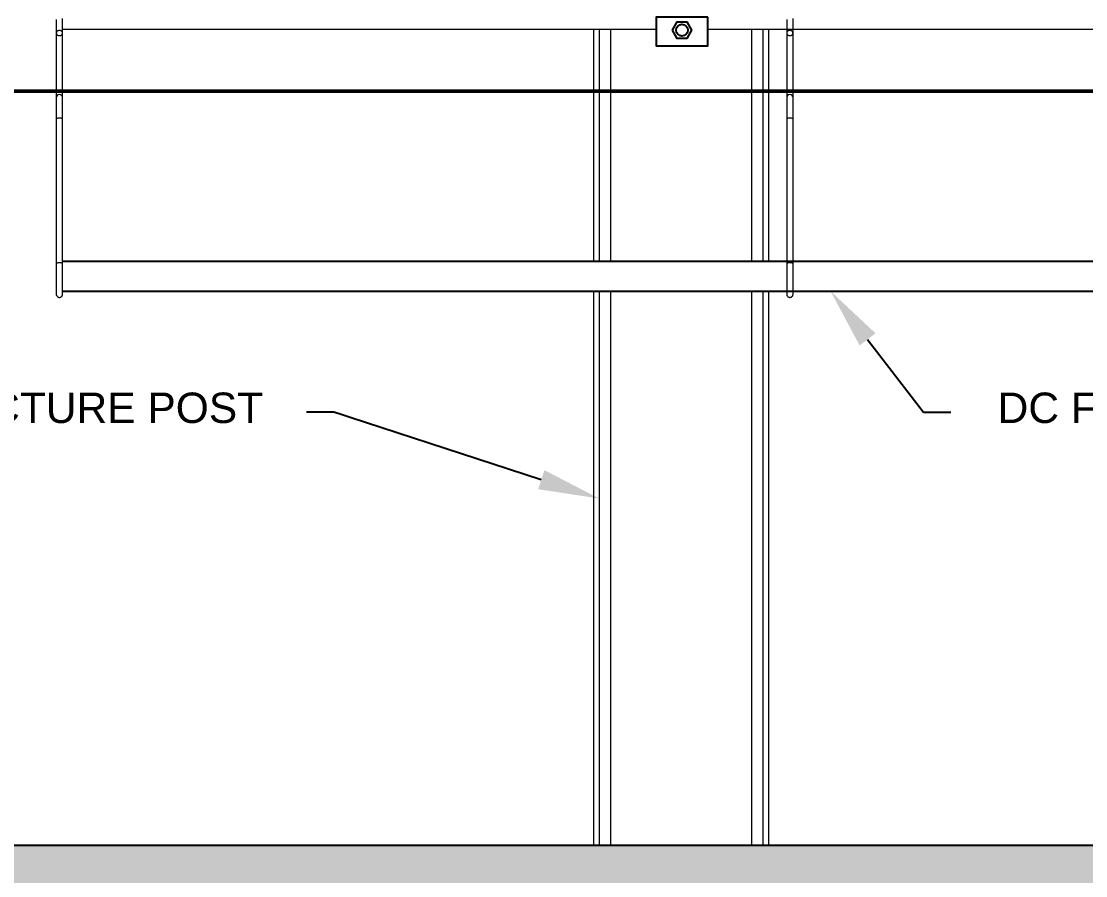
# Model space of a CAD drawing. Header units: feet. Extents: x -17 to 1389, y -162 to 787.
# Drawn here: x 342.73 to 377.71, y 445.2 to 473.28 of the extents above; entities that cross this region are included whole.
import ezdxf
from ezdxf import colors
from ezdxf.entities.mleader import LeaderData, LeaderLine
from ezdxf.math import Vec2, Vec3

# ---------------------------------------------------------------- set-up
doc = ezdxf.new("R2010")
doc.units = ezdxf.units.FT
doc.header["$MEASUREMENT"] = 0
for name, color, linetype in [('ATI CENTER SUPPORT', 7, 'Continuous'), ('ATI_EARTH', 34, 'Continuous'), ('DC STRING CABLES', 30, 'Continuous'), ('E-CABL-DC FEEDER', 20, 'AC_CABLE'), ('E-FIN-GR', 4, 'Continuous'), ('G-ANNO-TEXT', 1, 'Continuous'), ('S-STEL-ANGL', 3, 'Continuous'), ('WIRE MANAGEMENT', 4, 'Continuous')]:
    doc.layers.add(name, color=color, linetype=linetype)
doc.styles.add('NEI-A', font='arial.ttf')
doc.styles.get("Standard").update_dxf_attribs({"font": 'arial.ttf'})
doc.linetypes.add('AC_CABLE', pattern='A,1,-0.2,["AC",Standard,S=0.1,R=0,X=-0.1,Y=-0.05],-0.2', length=1.4)

msp = doc.modelspace()

# ---------------------------------------------------------------- hatches: boundary and pattern name
at = {"layer": 'ATI_EARTH'}
h = msp.add_hatch(dxfattribs=at)
h.set_pattern_fill('EARTH', color=256, scale=1.139728, angle=45)
h.set_pattern_definition([(45, (-15599793.698, -7767914.92), (0, 10.2350524967), [7.237275026, -7.237275026]), (45, (-15599795.617, -7767913.001), (0, 10.2350524967), [7.237275026, -7.237275026]), (45, (-15599797.5364, -7767911.082), (0, 10.2350524967), [7.237275026, -7.237275026]), (135, (-15599797.5364, -7767909.8024), (-10.2350524967, 0), [7.237275026, -7.237275026]), (135, (-15599795.617, -7767907.883), (-10.2350524967, 0), [7.237275026, -7.237275026]), (135, (-15599793.698, -7767905.964), (-10.2350524967, 0), [7.237275026, -7.237275026])])
edge = h.paths.add_edge_path()
edge.add_line((455.52826, 446.20575), (455.52826, 428.20575))
edge.add_line((455.52826, 428.20575), (456.77826, 428.20575))
edge.add_line((456.77826, 428.20575), (456.77826, 446.20575))
edge.add_line((456.77826, 446.20575), (461.08817, 446.20575))
edge.add_line((461.08817, 446.20575), (461.08817, 416.20575))
edge.add_arc((462.81312, 415.0793), 2.06018, 146.853886, 393.146114)
edge.add_line((464.53807, 416.20575), (464.53807, 446.20575))
edge.add_line((464.53807, 446.20575), (470.03225, 446.20575))
edge.add_line((470.03225, 446.20575), (470.03225, 416.20575))
edge.add_arc((471.76533, 415.086), 2.06335, 147.133224, 392.866776)
edge.add_line((473.49841, 416.20575), (473.49841, 446.20575))
edge.add_line((473.49841, 446.20575), (479.02479, 446.20575))
edge.add_line((479.02479, 446.20575), (479.02479, 416.20575))
edge.add_arc((480.71975, 415.05704), 2.04754, 145.873699, 394.126301)
edge.add_line((482.41472, 416.20575), (482.41472, 446.20575))
edge.add_line((482.41472, 446.20575), (487.93074, 446.20575))
edge.add_line((487.93074, 446.20575), (487.93074, 416.20575))
edge.add_arc((489.64817, 415.07274), 2.05749, 146.586554, 393.413446)
edge.add_line((491.36559, 416.20575), (491.36559, 446.20575))
edge.add_line((491.36559, 446.20575), (677.67082, 446.20575))
edge.add_line((677.67082, 446.20575), (652.37961, 434.7891))
edge.add_line((652.37961, 434.7891), (608.6855, 425.9639))
edge.add_line((608.6855, 425.9639), (579.08646, 423.62712))
edge.add_line((579.08646, 423.62712), (526.17423, 418.3396))
edge.add_line((526.17423, 418.3396), (499.47667, 409.17758))
edge.add_line((499.47667, 409.17758), (452.44545, 409.17758))
edge.add_line((452.44545, 409.17758), (410.79481, 416.61544))
edge.add_line((410.79481, 416.61544), (353.05855, 423.36602))
edge.add_line((353.05855, 423.36602), (306.39394, 428.34891))
edge.add_line((306.39394, 428.34891), (251.91841, 446.20575))
edge.add_line((251.91841, 446.20575), (455.52826, 446.20575))

# ---------------------------------------------------------------- linework, layer by layer
at = {"layer": 'ATI CENTER SUPPORT', "color": 8, "linetype": 'Continuous', "lineweight": 15}
for p, q in [((361.53188, 464.41255), (361.53188, 446.20575)), ((361.72443, 464.41255), (361.72443, 446.20575)), ((362.0947, 464.41255), (362.0947, 446.20575)), ((366.72562, 464.41255), (366.72562, 446.20575)), ((367.0959, 464.41255), (367.0959, 446.20575)), ((367.28844, 464.41255), (367.28844, 446.20575))]:
    msp.add_line(p, q, dxfattribs=at)
for points in [[(361.53188, 473.02302), (361.53188, 465.39755)], [(361.72443, 473.02302), (361.72443, 465.39755)], [(362.0947, 473.02302), (362.0947, 465.39755)], [(366.72562, 473.02302), (366.72562, 465.39755)], [(367.0959, 473.02302), (367.0959, 465.39755)], [(367.28844, 473.02302), (367.28844, 465.39755)]]:
    msp.add_lwpolyline(points, dxfattribs=at)
at = {"layer": 'DC STRING CABLES', "flags": 128}
for points in [[(326.29914, 471.02426), (452.92151, 471.02426)], [(326.29914, 470.96389), (452.92151, 470.96389)]]:
    msp.add_lwpolyline(points, dxfattribs=at)
at = {"layer": 'E-CABL-DC FEEDER', "linetype": 'Continuous'}
msp.add_lwpolyline([(344.09301, 465.39755), (391.88445, 465.39755)], dxfattribs=at)
at = {"layer": 'E-FIN-GR'}
msp.add_lwpolyline([(251.91841, 446.20575), (461.29893, 446.20575)], dxfattribs=at)
at = {"layer": 'S-STEL-ANGL'}
msp.add_lwpolyline([(365.29254, 473.41929), (363.59622, 473.41929), (363.59622, 472.47614), (365.29254, 472.47614)], close=True, dxfattribs=at)
at = {"layer": 'S-STEL-ANGL', "flags": 128}
msp.add_lwpolyline([(364.12835, 472.99147), (364.28636, 473.26516), (364.6024, 473.26516), (364.76041, 472.99147), (364.6024, 472.71777), (364.28636, 472.71777)], close=True, dxfattribs=at)
at = {"layer": 'S-STEL-ANGL'}
msp.add_circle((364.44438, 472.99147), 0.19298, dxfattribs=at)
at = {"layer": 'WIRE MANAGEMENT', "color": 4, "linetype": 'Continuous', "lineweight": 18}
for p, q in [((343.88445, 473.34229), (343.88445, 472.8965)), ((344.09301, 472.8965), (344.09301, 473.37997)), ((367.88445, 473.34229), (367.88445, 472.8965)), ((368.09301, 472.8965), (368.09301, 473.37997)), ((343.88445, 472.8965), (343.88445, 464.30827)), ((344.09301, 473.02302), (363.59622, 473.02302)), ((344.09301, 464.30827), (344.09301, 472.8965)), ((365.29254, 473.02302), (422.92151, 473.02302)), ((367.88445, 472.8965), (367.88445, 464.30827)), ((368.09301, 464.30827), (368.09301, 472.8965))]:
    msp.add_line(p, q, dxfattribs=at)
for centre, radius, start, end in [((343.98855, 470.76667), 0.10422, 89.90163, 177.258081), ((343.98891, 470.76667), 0.10422, 2.741919, 90.09837), ((367.98855, 470.76667), 0.10422, 89.90163, 177.258081), ((367.98891, 470.76667), 0.10422, 2.741919, 90.09837), ((343.96506, 469.95384), 0.14854, 80.828011, 122.864295), ((344.01241, 469.95384), 0.14854, 57.135705, 99.171989), ((367.96506, 469.95384), 0.14854, 80.828011, 122.864295), ((368.01241, 469.95384), 0.14854, 57.135705, 99.171989), ((343.96506, 465.1963), 0.14858, 80.834506, 122.8578), ((344.0124, 465.1963), 0.14858, 57.1422, 99.165494), ((367.96506, 465.1963), 0.14858, 80.834506, 122.8578), ((368.0124, 465.1963), 0.14858, 57.1422, 99.165494)]:
    msp.add_arc(centre, radius, start, end, dxfattribs=at)
for points, knots in [([(344.01333, 472.81379), (344.00515, 472.8125), (343.98574, 472.80943), (343.95497, 472.81465), (343.92409, 472.82904), (343.89885, 472.85171), (343.88392, 472.88077), (343.8841, 472.91025), (343.89544, 472.93539), (343.91538, 472.95744), (343.94454, 472.97496), (343.97961, 472.98355), (344.01463, 472.98056), (344.04615, 472.96825), (344.07289, 472.94787), (344.0902, 472.92135), (344.09466, 472.89329), (344.08807, 472.86822), (344.07212, 472.84516), (344.0471, 472.82459), (344.0251, 472.81756), (344.01333, 472.81379)], [0, 0, 0, 0, 0.04193154, 0.099477, 0.15531906, 0.21333136, 0.26895792, 0.3159218, 0.35787466, 0.40647399, 0.46486042, 0.52824587, 0.58674798, 0.64065834, 0.6982008, 0.75522703, 0.79695093, 0.83888666, 0.88358568, 0.93767617, 1, 1, 1, 1]), ([(368.01333, 472.81379), (368.00515, 472.8125), (367.98574, 472.80943), (367.95497, 472.81465), (367.92409, 472.82904), (367.89885, 472.85171), (367.88392, 472.88077), (367.8841, 472.91025), (367.89544, 472.93539), (367.91538, 472.95744), (367.94454, 472.97496), (367.97961, 472.98355), (368.01463, 472.98056), (368.04615, 472.96825), (368.07289, 472.94787), (368.0902, 472.92135), (368.09466, 472.89329), (368.08807, 472.86822), (368.07212, 472.84516), (368.0471, 472.82459), (368.0251, 472.81756), (368.01333, 472.81379)], [0, 0, 0, 0, 0.04193154, 0.099477, 0.15531906, 0.21333136, 0.26895792, 0.3159218, 0.35787466, 0.40647399, 0.46486042, 0.52824587, 0.58674798, 0.64065834, 0.6982008, 0.75522703, 0.79695093, 0.83888666, 0.88358568, 0.93767617, 1, 1, 1, 1]), ([(344.0928, 471.48899), (344.09288, 471.49525), (344.09313, 471.51463), (344.09306, 471.534), (344.09301, 471.54713)], [0, 0, 0, 0, 0.3227955, 1, 1, 1, 1]), ([(368.0928, 471.48899), (368.09288, 471.49525), (368.09313, 471.51463), (368.09306, 471.534), (368.09301, 471.54713)], [0, 0, 0, 0, 0.3227955, 1, 1, 1, 1]), ([(343.88445, 464.30683), (343.88521, 464.29816), (343.88666, 464.28162), (343.89935, 464.25404), (343.92053, 464.22966), (343.94788, 464.21345), (343.9746, 464.20561), (344.00536, 464.20509), (344.03485, 464.21555), (344.05889, 464.23277), (344.07611, 464.25205), (344.08991, 464.27715), (344.09195, 464.29667), (344.09301, 464.30683)], [0, 0, 0, 0, 0.08122491, 0.15499666, 0.28126271, 0.37854637, 0.44992378, 0.54101723, 0.66320251, 0.73640926, 0.81717991, 0.90487523, 1, 1, 1, 1]), ([(367.88445, 464.30683), (367.88521, 464.29816), (367.88666, 464.28162), (367.89935, 464.25404), (367.92053, 464.22966), (367.94788, 464.21345), (367.9746, 464.20561), (368.00536, 464.20509), (368.03485, 464.21555), (368.05889, 464.23277), (368.07611, 464.25205), (368.08991, 464.27715), (368.09195, 464.29667), (368.09301, 464.30683)], [0, 0, 0, 0, 0.08122491, 0.15499666, 0.28126271, 0.37854637, 0.44992378, 0.54101723, 0.66320251, 0.73640926, 0.81717991, 0.90487523, 1, 1, 1, 1])]:
    msp.add_open_spline(points, degree=3, knots=knots, dxfattribs=at)

# ---------------------------------------------------------------- leaders
at = {"layer": 'G-ANNO-TEXT'}
ml = msp.add_multileader_mtext('Standard', dxfattribs=at)
ml.set_content('\\pxql,t3.00005;DC FEEDER CABLING (+/-)', color=256, style='NEI-A')
ml.set_leader_properties()
ml.build(insert=Vec2(0, 0))
ml.multileader.update_dxf_attribs({"dogleg_length": 3.07146, "arrow_head_size": 2})
ctx = ml.context
ctx.base_point, ctx.char_height, ctx.arrow_head_size, ctx.landing_gap_size, ctx.plane_origin = Vec3(373.28122, 460.4313), 1, 2, 1.53573, Vec3(1159.01046, -86.32229)
notes = []
notes.append((ctx, [(0, (1, 1, 0), (372.38154, 460.4313), (1, 0), 0.89968, [(1, [(369.32598, 464.41255)], 0, [])])]))
ctx.mtext.insert, ctx.mtext.width, ctx.mtext.flow_direction = Vec3(374.81695, 461.0783), 17.5406958, 5
ctx.mtext.has_bg_fill, ctx.mtext.bg_color, ctx.mtext.bg_scale_factor, ctx.mtext.bg_transparency, ctx.mtext.use_window_bg_color = 1, -1073741824, 1.5, 0, 1
for ctx, leaders in notes:
    for number, flags, end, landing, length, lines in leaders:
        leader = LeaderData()
        leader.index, (leader.has_last_leader_line, leader.has_dogleg_vector, leader.attachment_direction) = number, flags
        leader.last_leader_point, leader.dogleg_vector, leader.dogleg_length = Vec3(end), Vec3(landing), length
        for number, points, colour, breaks in lines:
            line = LeaderLine()
            line.index, line.vertices, line.color, line.breaks = number, Vec3.list(points), colors.encode_raw_color(colour), breaks
            leader.lines.append(line)
        ctx.leaders.append(leader)

# ---------------------------------------------------------------- next in the draw order: linework, layer by layer
at = {"layer": 'E-CABL-DC FEEDER', "linetype": 'Continuous'}
msp.add_line((344.09301, 464.41255), (422.92151, 464.41255), dxfattribs=at)

# ---------------------------------------------------------------- next in the draw order: leaders
at = {"layer": 'G-ANNO-TEXT'}
ml = msp.add_multileader_mtext('Standard', dxfattribs=at)
ml.set_content('(TYP.) TRACKER STRUCTURE POST', color=256, style='NEI-A')
ml.set_leader_properties()
ml.build(insert=Vec2(0, 0))
ml.multileader.update_dxf_attribs({"dogleg_length": 0.89968, "arrow_head_size": 2})
ctx = ml.context
ctx.base_point, ctx.char_height, ctx.arrow_head_size, ctx.landing_gap_size, ctx.plane_origin = Vec3(324.85554, 460.4313), 1, 2, 1.53573, Vec3(276.7718, 395.18104)
notes = []
notes.append((ctx, [(1, (1, 1, 0), (353.00745, 460.4313), (-1, 0), 0.89968, [(0, [(361.72443, 457.59551)], 0, [])])]))
ctx.mtext.insert, ctx.mtext.width, ctx.mtext.flow_direction = Vec3(326.39127, 461.0783), 26.4816755, 5
ctx.mtext.has_bg_fill, ctx.mtext.bg_color, ctx.mtext.bg_scale_factor, ctx.mtext.bg_transparency, ctx.mtext.use_window_bg_color = 1, -1073741824, 1.5, 0, 1
for ctx, leaders in notes:
    for number, flags, end, landing, length, lines in leaders:
        leader = LeaderData()
        leader.index, (leader.has_last_leader_line, leader.has_dogleg_vector, leader.attachment_direction) = number, flags
        leader.last_leader_point, leader.dogleg_vector, leader.dogleg_length = Vec3(end), Vec3(landing), length
        for number, points, colour, breaks in lines:
            line = LeaderLine()
            line.index, line.vertices, line.color, line.breaks = number, Vec3.list(points), colors.encode_raw_color(colour), breaks
            leader.lines.append(line)
        ctx.leaders.append(leader)

doc.saveas('drawing.dxf')
